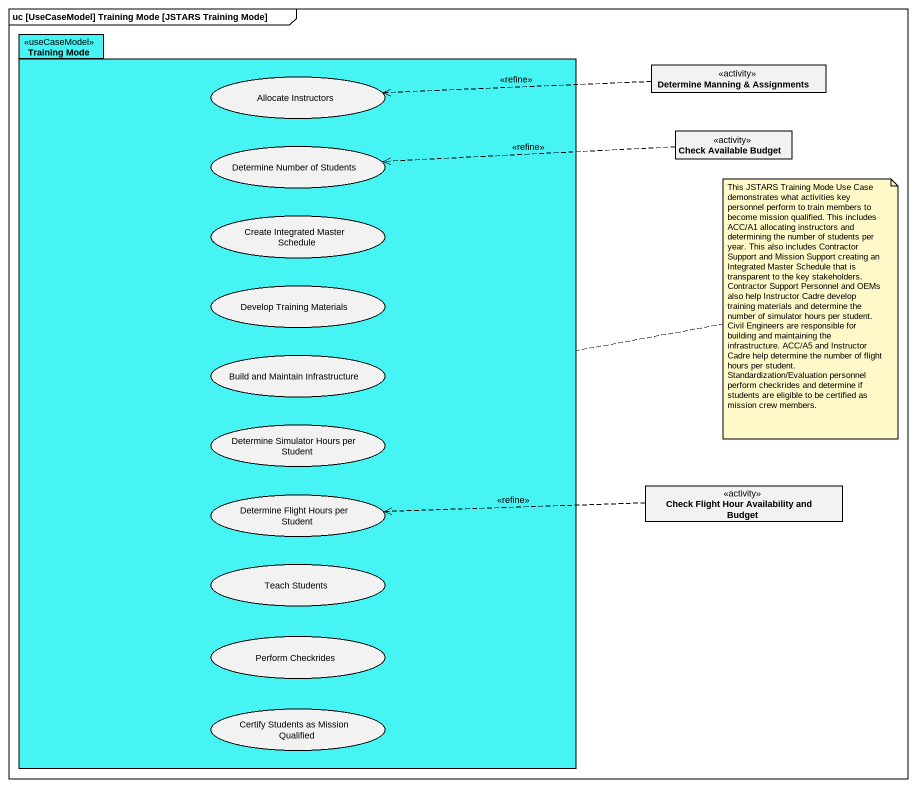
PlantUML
@startuml
mainframe uc [UseCaseModel] Training Mode [JSTARS Training Mode]
allowmixing
hide circle
hide empty members
package "Training Mode" as Training_Mode <<useCaseModel>> #47F4F4 {
  usecase "Allocate Instructors" as Allocate_Instructors
  usecase "Determine Number of Students" as Determine_Number_of_Students
  usecase "Create Integrated Master Schedule" as Create_Integrated_Master
  usecase "Develop Training Materials" as Develop_Training_Materials
  usecase "Build and Maintain Infrastructure" as Build_and_Maintain
  usecase "Determine Simulator Hours per Student" as Determine_Simulator_Hours
  usecase "Determine Flight Hours per Student" as Determine_Flight_Hours_per
  usecase "Teach Students" as Teach_Students
  usecase "Perform Checkrides" as Perform_Checkrides
  usecase "Certify Students as Mission Qualified" as Certify_Students_as_Mission
}
class "Determine Manning & Assignments" as Determine_Manning <<activity>>
class "Check Available Budget" as Check_Available_Budget <<activity>>
class "Check Flight Hour Availability and Budget" as Check_Flight_Hour <<activity>>
Determine_Manning .left.> Allocate_Instructors : <<refine>>
Check_Available_Budget .left.> Determine_Number_of_Students : <<refine>>
Check_Flight_Hour .left.> Determine_Flight_Hours_per : <<refine>>
note right of Training_Mode : This JSTARS Training Mode Use Case demonstrates what activities key personnel perform to train members to become mission qualified. This includes ACC/A1 allocating instructors and determining the number of students per year. This also includes Contractor Support and Mission Support creating an Integrated Master Schedule that is transparent to the key stakeholders. Contractor Support Personnel and OEMs also help Instructor Cadre develop training materials and determine the number of simulator hours per student. Civil Engineers are responsible for building and maintaining the infrastructure. ACC/A5 and Instructor Cadre help determine the number of flight hours per student. Standardization/Evaluation personnel perform checkrides and determine if students are eligible to be certified as mission crew members.
@enduml
